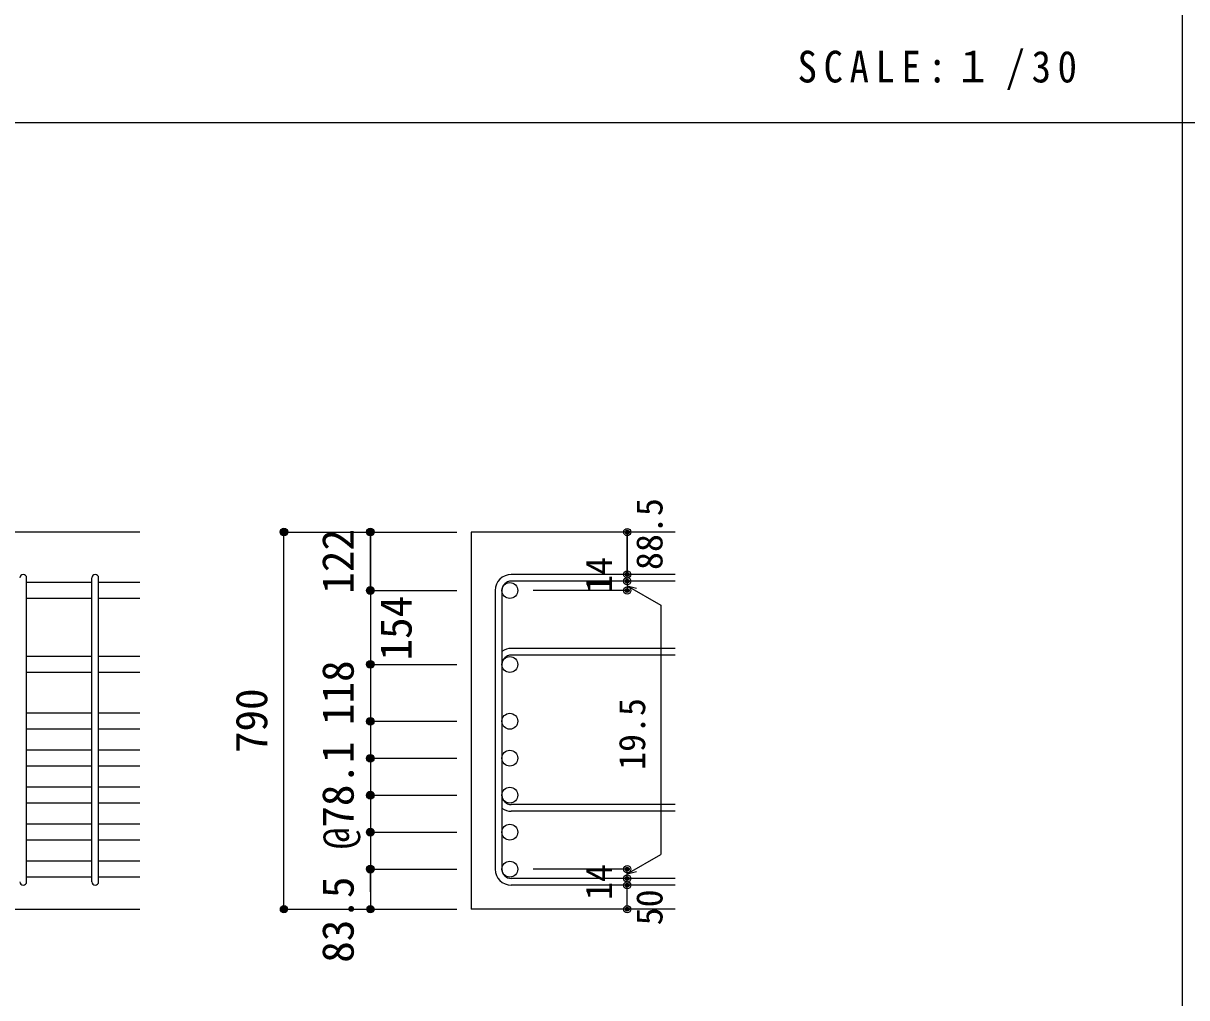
# Model space of a CAD drawing. Units: millimetres at full size, sheet at 1:30. Extents: x -5973 to 5954, y -4195 to 4201.
# Drawn here: x -3539 to -1115, y -2045 to -15 of the extents above; entities that cross this region are included whole.
import ezdxf
from ezdxf.enums import TextEntityAlignment as Align

# ---------------------------------------------------------------- set-up
doc = ezdxf.new("R2010")
doc.units = ezdxf.units.MM
doc.header["$LTSCALE"] = 30
doc.header["$PDMODE"] = 32
doc.header["$PDSIZE"] = 15
for name, color, linetype in [('0-1_躯体線', 2, 'Continuous'), ('0-5_基礎梁筋', 7, 'Continuous'), ('0-6_スタラップ筋', 7, 'Continuous'), ('0-D_寸法', 4, 'Continuous'), ('6-7_文字', 7, 'Continuous'), ('F-0_枠', 6, 'Continuous')]:
    doc.layers.add(name, color=color, linetype=linetype)
doc.styles.add('ＭＳ ゴシック', font='')
doc.styles.get('ＭＳ ゴシック').set_extended_font_data('MS Gothic')

msp = doc.modelspace()

# ---------------------------------------------------------------- linework, layer by layer
at = {"layer": '0-1_躯体線'}
for p, q in [((-3295.8, -1074.89), (-4895.8, -1074.89)), ((-2180.8, -1074.89), (-2605.8, -1074.89)), ((-2605.8, -1074.89), (-2605.8, -1860.39)), ((-3695.8, -1860.39), (-3295.8, -1860.39)), ((-2180.8, -1860.39), (-2605.8, -1860.39))]:
    msp.add_line(p, q, dxfattribs=at)
at = {"layer": '0-5_基礎梁筋'}
for p, q in [((-3395.8, -1180.09), (-3531.8, -1180.09)), ((-3295.8, -1180.09), (-3381.8, -1180.09)), ((-3395.8, -1213.09), (-3531.8, -1213.09)), ((-3295.8, -1213.09), (-3381.8, -1213.09)), ((-3395.8, -1334.09), (-3531.8, -1334.09)), ((-3295.8, -1334.09), (-3381.8, -1334.09)), ((-3395.8, -1367.09), (-3531.8, -1367.09)), ((-3295.8, -1367.09), (-3381.8, -1367.09)), ((-3395.8, -1452.39), (-3531.8, -1452.39)), ((-3295.8, -1452.39), (-3381.8, -1452.39)), ((-3395.8, -1485.39), (-3531.8, -1485.39)), ((-3295.8, -1485.39), (-3381.8, -1485.39)), ((-3395.8, -1529.39), (-3531.8, -1529.39)), ((-3295.8, -1529.39), (-3381.8, -1529.39)), ((-3395.8, -1562.39), (-3531.8, -1562.39)), ((-3295.8, -1562.39), (-3381.8, -1562.39)), ((-3395.8, -1606.39), (-3531.8, -1606.39)), ((-3295.8, -1606.39), (-3381.8, -1606.39)), ((-3395.8, -1639.39), (-3531.8, -1639.39)), ((-3295.8, -1639.39), (-3381.8, -1639.39)), ((-3395.8, -1683.39), (-3531.8, -1683.39)), ((-3295.8, -1683.39), (-3381.8, -1683.39)), ((-3395.8, -1716.39), (-3531.8, -1716.39)), ((-3295.8, -1716.39), (-3381.8, -1716.39)), ((-3395.8, -1760.39), (-3531.8, -1760.39)), ((-3295.8, -1760.39), (-3381.8, -1760.39)), ((-3395.8, -1793.39), (-3531.8, -1793.39)), ((-3295.8, -1793.39), (-3381.8, -1793.39))]:
    msp.add_line(p, q, dxfattribs=at)
at = {"layer": '0-5_基礎梁筋', "color": 3}
for centre in [(-2525.3, -1196.59), (-2525.3, -1350.59), (-2525.3, -1468.89), (-2525.3, -1545.89), (-2525.3, -1622.89), (-2525.3, -1699.89), (-2525.3, -1776.89)]:
    msp.add_circle(centre, 16.5, dxfattribs=at)
at = {"layer": '0-6_スタラップ筋'}
for p, q in [((-2180.8, -1163.09), (-2522.3, -1163.09)), ((-3531.8, -1803.39), (-3531.8, -1170.09)), ((-3395.8, -1803.39), (-3395.8, -1170.09)), ((-3381.8, -1803.39), (-3381.8, -1170.09)), ((-2180.8, -1177.09), (-2522.3, -1177.09)), ((-2555.8, -1196.59), (-2555.8, -1776.89)), ((-2541.8, -1196.59), (-2541.8, -1776.89)), ((-2180.8, -1317.09), (-2522.3, -1317.09)), ((-2180.8, -1331.09), (-2522.3, -1331.09)), ((-2180.8, -1642.39), (-2522.3, -1642.39)), ((-2180.8, -1656.39), (-2522.3, -1656.39)), ((-2180.8, -1796.39), (-2522.3, -1796.39)), ((-2180.8, -1810.39), (-2522.3, -1810.39))]:
    msp.add_line(p, q, dxfattribs=at)
for centre, radius, start, end in [((-3538.8, -1170.09), 7, 0, 180), ((-3388.8, -1170.09), 7, 0, 180), ((-2522.3, -1196.59), 33.5, 90, 180), ((-2522.3, -1196.59), 19.5, 90, 180), ((-2522.3, -1350.59), 33.5, 90, 125.59765), ((-2522.3, -1350.59), 19.5, 90, 180), ((-2522.3, -1622.89), 19.5, 180, 270), ((-2522.3, -1622.89), 33.5, 234.40235, 270), ((-2522.3, -1776.89), 33.5, 180, 270), ((-2522.3, -1776.89), 19.5, 180, 270), ((-3538.8, -1803.39), 7, 180, 0), ((-3388.8, -1803.39), 7, 180, 0)]:
    msp.add_arc(centre, radius, start, end, dxfattribs=at)
at = {"layer": '0-D_寸法'}
for p, q in [((-2995.8, -1074.89), (-2815.8, -1074.89)), ((-2995.8, -1074.89), (-2815.8, -1074.89)), ((-2995.8, -1860.39), (-2995.8, -1074.89)), ((-2815.8, -1196.59), (-2815.8, -1074.89)), ((-2815.8, -1074.89), (-2635.8, -1074.89)), ((-2815.8, -1074.89), (-2635.8, -1074.89)), ((-2815.8, -1196.59), (-2815.8, -1074.89)), ((-2280.8, -1177.09), (-2280.8, -1163.09)), ((-2280.8, -1177.09), (-2280.8, -1196.59)), ((-2280.8, -1186.84), (-2261.48, -1192.02)), ((-2280.8, -1186.84), (-2210.74, -1227.29)), ((-2815.8, -1196.59), (-2635.8, -1196.59)), ((-2815.8, -1196.59), (-2635.8, -1196.59)), ((-2815.8, -1196.59), (-2815.8, -1248.59)), ((-2815.8, -1196.59), (-2815.8, -1824.36)), ((-2815.8, -1196.59), (-2815.8, -1809.89)), ((-2280.8, -1196.59), (-2476.89, -1196.59)), ((-2210.74, -1227.29), (-2210.74, -1746.2)), ((-2815.8, -1337.89), (-2815.8, -1776.89)), ((-2815.8, -1350.59), (-2635.8, -1350.59)), ((-2815.8, -1350.59), (-2635.8, -1350.59)), ((-2815.8, -1468.89), (-2635.8, -1468.89)), ((-2815.8, -1545.89), (-2635.8, -1545.89)), ((-2815.8, -1622.89), (-2635.8, -1622.89)), ((-2815.8, -1699.89), (-2635.8, -1699.89)), ((-2280.8, -1786.64), (-2210.74, -1746.2)), ((-2815.8, -1776.89), (-2635.8, -1776.89)), ((-2280.8, -1776.89), (-2476.89, -1776.89)), ((-2280.8, -1796.39), (-2280.8, -1776.89)), ((-2280.8, -1786.64), (-2261.48, -1781.47)), ((-2280.8, -1810.39), (-2280.8, -1796.39)), ((-2280.8, -1860.39), (-2280.8, -1810.39)), ((-2995.8, -1860.39), (-2815.8, -1860.39)), ((-2815.8, -1860.39), (-2635.8, -1860.39))]:
    msp.add_line(p, q, dxfattribs=at)
for points in [[(-2815.8, -1074.89), (-2815.8, -1196.59), (-2815.8, -1337.89)], [(-2280.8, -1074.89), (-2280.8, -1163.09), (-2280.8, -1074.89)], [(-2815.8, -1824.36), (-2815.8, -1776.89), (-2815.8, -1860.39)]]:
    msp.add_lwpolyline(points, dxfattribs=at)
for centre, radius in [((-2995.8, -1074.89), 8), ((-2995.8, -1074.89), 7.2), ((-2995.8, -1074.89), 6.4), ((-2995.8, -1074.89), 5.6), ((-2995.8, -1074.89), 4.8), ((-2995.8, -1074.89), 4), ((-2995.8, -1074.89), 3.2), ((-2995.8, -1074.89), 2.4), ((-2995.8, -1074.89), 1.6), ((-2995.8, -1074.89), 0.8), ((-2815.8, -1074.89), 8), ((-2815.8, -1074.89), 7.2), ((-2815.8, -1074.89), 6.4), ((-2815.8, -1074.89), 5.6), ((-2815.8, -1074.89), 4.8), ((-2815.8, -1074.89), 4), ((-2815.8, -1074.89), 3.2), ((-2815.8, -1074.89), 2.4), ((-2815.8, -1074.89), 1.6), ((-2815.8, -1074.89), 0.8), ((-2280.8, -1074.89), 4), ((-2280.8, -1074.89), 3.6), ((-2280.8, -1074.89), 3.2), ((-2280.8, -1074.89), 2.8), ((-2280.8, -1074.89), 2.4), ((-2280.8, -1074.89), 2), ((-2280.8, -1074.89), 1.6), ((-2280.8, -1074.89), 1.2), ((-2280.8, -1074.89), 0.8), ((-2280.8, -1074.89), 0.4), ((-2280.8, -1163.09), 4), ((-2280.8, -1163.09), 3.6), ((-2280.8, -1163.09), 3.2), ((-2280.8, -1163.09), 2.8), ((-2280.8, -1163.09), 2.4), ((-2280.8, -1163.09), 2), ((-2280.8, -1163.09), 1.6), ((-2280.8, -1163.09), 1.2), ((-2280.8, -1163.09), 0.8), ((-2280.8, -1163.09), 0.4), ((-2280.8, -1177.09), 4), ((-2280.8, -1177.09), 3.6), ((-2280.8, -1177.09), 3.2), ((-2280.8, -1177.09), 2.8), ((-2280.8, -1177.09), 2.4), ((-2280.8, -1177.09), 2), ((-2280.8, -1177.09), 1.6), ((-2280.8, -1177.09), 1.2), ((-2280.8, -1177.09), 0.8), ((-2280.8, -1177.09), 0.4), ((-2815.8, -1196.59), 8), ((-2815.8, -1196.59), 7.2), ((-2815.8, -1196.59), 6.4), ((-2815.8, -1196.59), 5.6), ((-2815.8, -1196.59), 4.8), ((-2815.8, -1196.59), 4), ((-2815.8, -1196.59), 3.2), ((-2815.8, -1196.59), 2.4), ((-2815.8, -1196.59), 1.6), ((-2815.8, -1196.59), 0.8), ((-2280.8, -1196.59), 4), ((-2280.8, -1196.59), 3.6), ((-2280.8, -1196.59), 3.2), ((-2280.8, -1196.59), 2.8), ((-2280.8, -1196.59), 2.4), ((-2280.8, -1196.59), 2), ((-2280.8, -1196.59), 1.6), ((-2280.8, -1196.59), 1.2), ((-2280.8, -1196.59), 0.8), ((-2280.8, -1196.59), 0.4), ((-2815.8, -1350.59), 8), ((-2815.8, -1350.59), 7.2), ((-2815.8, -1350.59), 6.4), ((-2815.8, -1350.59), 5.6), ((-2815.8, -1350.59), 4.8), ((-2815.8, -1350.59), 4), ((-2815.8, -1350.59), 3.2), ((-2815.8, -1350.59), 2.4), ((-2815.8, -1350.59), 1.6), ((-2815.8, -1350.59), 0.8), ((-2815.8, -1468.89), 8), ((-2815.8, -1468.89), 7.2), ((-2815.8, -1468.89), 6.4), ((-2815.8, -1468.89), 5.6), ((-2815.8, -1468.89), 4.8), ((-2815.8, -1468.89), 4), ((-2815.8, -1468.89), 3.2), ((-2815.8, -1468.89), 2.4), ((-2815.8, -1468.89), 1.6), ((-2815.8, -1468.89), 0.8), ((-2815.8, -1545.89), 8), ((-2815.8, -1545.89), 7.2), ((-2815.8, -1545.89), 6.4), ((-2815.8, -1545.89), 5.6), ((-2815.8, -1545.89), 4.8), ((-2815.8, -1545.89), 4), ((-2815.8, -1545.89), 3.2), ((-2815.8, -1545.89), 2.4), ((-2815.8, -1545.89), 1.6), ((-2815.8, -1545.89), 0.8), ((-2815.8, -1622.89), 8), ((-2815.8, -1622.89), 7.2), ((-2815.8, -1622.89), 6.4), ((-2815.8, -1622.89), 5.6), ((-2815.8, -1622.89), 4.8), ((-2815.8, -1622.89), 4), ((-2815.8, -1622.89), 3.2), ((-2815.8, -1622.89), 2.4), ((-2815.8, -1622.89), 1.6), ((-2815.8, -1622.89), 0.8), ((-2815.8, -1699.89), 8), ((-2815.8, -1699.89), 7.2), ((-2815.8, -1699.89), 6.4), ((-2815.8, -1699.89), 5.6), ((-2815.8, -1699.89), 4.8), ((-2815.8, -1699.89), 4), ((-2815.8, -1699.89), 3.2), ((-2815.8, -1699.89), 2.4), ((-2815.8, -1699.89), 1.6), ((-2815.8, -1699.89), 0.8), ((-2815.8, -1776.89), 8), ((-2815.8, -1776.89), 7.2), ((-2815.8, -1776.89), 6.4), ((-2815.8, -1776.89), 5.6), ((-2815.8, -1776.89), 4.8), ((-2815.8, -1776.89), 4), ((-2815.8, -1776.89), 3.2), ((-2815.8, -1776.89), 2.4), ((-2815.8, -1776.89), 1.6), ((-2815.8, -1776.89), 0.8), ((-2280.8, -1776.89), 4), ((-2280.8, -1796.39), 4), ((-2280.8, -1776.89), 3.6), ((-2280.8, -1796.39), 3.6), ((-2280.8, -1776.89), 3.2), ((-2280.8, -1796.39), 3.2), ((-2280.8, -1776.89), 2.8), ((-2280.8, -1776.89), 2.4), ((-2280.8, -1776.89), 2), ((-2280.8, -1776.89), 1.6), ((-2280.8, -1776.89), 1.2), ((-2280.8, -1776.89), 0.8), ((-2280.8, -1776.89), 0.4), ((-2280.8, -1810.39), 4), ((-2280.8, -1810.39), 3.6), ((-2280.8, -1810.39), 3.2), ((-2280.8, -1796.39), 2.8), ((-2280.8, -1810.39), 2.8), ((-2280.8, -1796.39), 2.4), ((-2280.8, -1810.39), 2.4), ((-2280.8, -1796.39), 2), ((-2280.8, -1810.39), 2), ((-2280.8, -1796.39), 1.6), ((-2280.8, -1810.39), 1.6), ((-2280.8, -1796.39), 1.2), ((-2280.8, -1810.39), 1.2), ((-2280.8, -1796.39), 0.8), ((-2280.8, -1810.39), 0.8), ((-2280.8, -1796.39), 0.4), ((-2280.8, -1810.39), 0.4), ((-2995.8, -1860.39), 7.2), ((-2995.8, -1860.39), 6.4), ((-2995.8, -1860.39), 5.6), ((-2995.8, -1860.39), 4.8), ((-2995.8, -1860.39), 4), ((-2995.8, -1860.39), 3.2), ((-2995.8, -1860.39), 2.4), ((-2995.8, -1860.39), 1.6), ((-2995.8, -1860.39), 0.8), ((-2815.8, -1860.39), 7.2), ((-2815.8, -1860.39), 6.4), ((-2815.8, -1860.39), 5.6), ((-2815.8, -1860.39), 4.8), ((-2815.8, -1860.39), 4), ((-2815.8, -1860.39), 3.2), ((-2815.8, -1860.39), 2.4), ((-2815.8, -1860.39), 1.6), ((-2815.8, -1860.39), 0.8), ((-2280.8, -1860.39), 4), ((-2280.8, -1860.39), 3.6), ((-2280.8, -1860.39), 3.2), ((-2280.8, -1860.39), 2.8), ((-2280.8, -1860.39), 2.4), ((-2280.8, -1860.39), 2), ((-2280.8, -1860.39), 1.6), ((-2280.8, -1860.39), 1.2), ((-2280.8, -1860.39), 0.8), ((-2280.8, -1860.39), 0.4)]:
    msp.add_circle(centre, radius, dxfattribs=at)
at = {"layer": '0-D_寸法', "color": 7}
for p in [(-2995.8, -1074.89), (-2815.8, -1074.89), (-2280.8, -1074.89), (-2280.8, -1163.09), (-2280.8, -1177.09), (-2815.8, -1196.59), (-2280.8, -1196.59), (-2815.8, -1350.59), (-2815.8, -1468.89), (-2815.8, -1545.89), (-2815.8, -1622.89), (-2815.8, -1699.89), (-2815.8, -1776.89), (-2280.8, -1776.89), (-2280.8, -1796.39), (-2280.8, -1810.39), (-2995.8, -1860.39), (-2815.8, -1860.39), (-2280.8, -1860.39)]:
    msp.add_point(p, dxfattribs=at)
at = {"layer": 'F-0_枠', "color": 2}
for p, q in [((-1124.64, 4201.15), (-1124.64, -4195.24)), ((-5972.88, -222.05), (3723.6, -222.05))]:
    msp.add_line(p, q, dxfattribs=at)

# ---------------------------------------------------------------- texts
at = {"layer": '0-D_寸法', "style": 'ＭＳ ゴシック'}
for s, height, p in [('88.5', 54.99, (-2190.8, -1153.89)), ('122', 65.98, (-2830.8, -1203.24)), ('14', 54.99, (-2296.03, -1201.76)), ('154', 65.98, (-2710.1, -1342.38)), ('118', 65.98, (-2830.77, -1476.79)), ('790', 65.98, (-3010.8, -1535.14)), ('19.5', 54.99, (-2226.9, -1570.26)), ('@78.1', 65.98, (-2830.8, -1735.39)), ('14', 54.99, (-2296.06, -1841.07)), ('83.5', 65.98, (-2830.8, -1971.89)), ('50', 54.99, (-2190.8, -1893.89))]:
    msp.add_text(s, height=height, rotation=90, dxfattribs=at).set_placement(p, align=Align.BOTTOM_LEFT)
at = {"layer": '6-7_文字', "color": 2, "insert": (-1925.98, -154.55), "char_height": 65.98, "attachment_point": 7, "style": 'ＭＳ ゴシック'}
msp.add_mtext('\\T1.34;\\W0.9;SCALE:１/30', dxfattribs=at)

doc.saveas('drawing.dxf')
